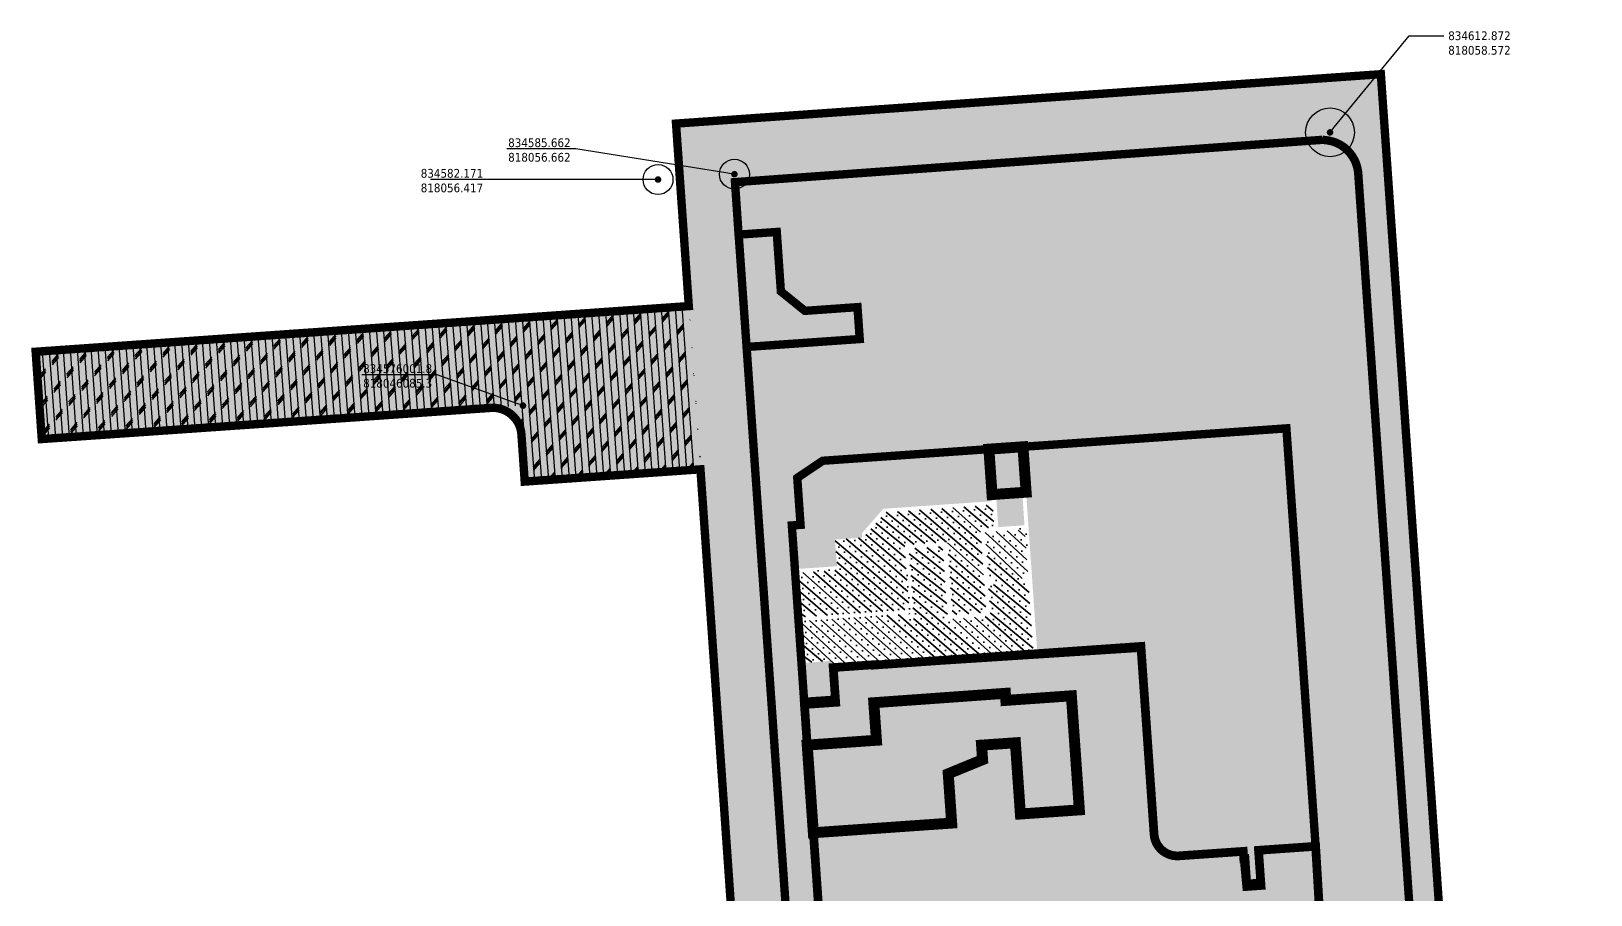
# Model space of a CAD drawing. Header units: millimetres. Extents: x 306 to 836129804, y -168137 to 818603917.
# Drawn here: x 834851036 to 834922283, y 817660908 to 817700374 of the extents above; entities that cross this region are included whole.
import ezdxf
from ezdxf import colors
from ezdxf.entities.mleader import LeaderData, LeaderLine
from ezdxf.math import Vec2, Vec3

# ---------------------------------------------------------------- set-up
doc = ezdxf.new("R2010")
doc.units = ezdxf.units.MM
doc.header["$LTSCALE"] = 3
doc.linetypes.add('DIVIDE', pattern=[1.25, 0.5, -0.25, 0, -0.25, 0, -0.25])
doc.layers.get('Defpoints').update_dxf_attribs({"color": 32})
for name, color, linetype in [('_ANCILIARY', 40, 'Continuous'), ('_ANCILIARY HATCH', 1, 'Continuous'), ('_DEV LINE', 96, 'DIVIDE'), ('_SUBLEASE', 241, 'Continuous'), ('_SUBLEASE LINE', 10, 'DIVIDE')]:
    doc.layers.add(name, color=color, linetype=linetype)
doc.layers.add('Hatch (CARR)', color=252, linetype='Continuous', lineweight=35)
doc.layers.add('Hatch (LTC&CB)', color=252, linetype='Continuous', lineweight=35)
doc.styles.get("Standard").update_dxf_attribs({"font": 'tahoma.ttf'})
pattern_1 = [(139, (297499.8117426634, -362823.3121027946), (-234.3360844175469, -269.5728281858214), []), (139, (297482.1933500767, -362571.3573505878), (-234.3360844175469, -269.5728281858214), [0, -357.1875])]
pattern_2 = [(94, (297499.5319157839, -362823.5144456625), (-316.7265859574942, -22.14768041375979), []), (229, (297646.8213685751, -362654.0773124695), (677.7488254891351, -589.1580655682294), [449.013, -449.013]), (229, (297641.2844485044, -362574.8956660032), (677.7488254891351, -589.1580655682294), [449.013, -449.013]), (229, (297635.7475283146, -362495.714019537), (677.7488254891351, -589.1580655682294), [449.013, -449.013])]

# ---------------------------------------------------------------- blocks, each defined once
blk = doc.blocks.new('_Dot')
at = {"color": 0, "linetype": 'ByBlock', "lineweight": -2}
blk.add_line((-0.5, 0), (-1, 0), dxfattribs=at)
at = {"color": 0, "linetype": 'ByBlock', "const_width": 0.5}
blk.add_lwpolyline([(-0.25, 0, 1), (0.25, 0, 1)], format="xyb", close=True, dxfattribs=at)
blk = doc.blocks.new('coordination')
at = {"layer": 'Defpoints'}
for centre, radius in [((835146690.5148246, 818008509.1606183), 1115.306428670883), ((835115989.5148246, 818006354.1606183), 683.4913932085037), ((835119480.5148246, 818006599.1606183), 683.4913932085037), ((835151059.5148246, 817946021.1606183), 578.3344269990921), ((835120358.5148246, 817943875.1606183), 993.3625984191895), ((835123849.5148246, 817944119.1606183), 793.1142997741699)]:
    blk.add_circle(centre, radius, dxfattribs=at)
ml = blk.add_multileader_mtext('Standard', dxfattribs=at)
ml.set_content('834612.872\\P818058.572', color=256)
ml.set_leader_properties()
ml.set_arrow_properties(name='DOT')
ml.build(insert=Vec2(0, 0))
ml.multileader.update_dxf_attribs({"text_right_attachment_type": 6, "dogleg_length": 0.36, "arrow_head_size": 300, "scale": 100})
ctx = ml.context
ctx.base_point, ctx.scale, ctx.char_height, ctx.arrow_head_size, ctx.landing_gap_size, ctx.plane_origin = Vec3(835151888.056297, 818012922.6337947, 0.1231964928010711), 100, 400, 300, 200, Vec3(835162637.922312, 818012184.49326, 0.1231964928010711)
ctx.right_attachment = 6
notes = []
notes.append((ctx, [(1, (1, 1, 0), (835150305.8005503, 818012922.6337947, 0.1231964928010711), (1, 0), 1582.255746603012, [(0, [(835146690.5148245, 818008509.1606183, 0.1231964928010711)], 0, [])])]))
ctx.mtext.insert, ctx.mtext.flow_direction = Vec3(835152088.056297, 818013127.200618, 0.1231964928010711), 5
ml = blk.add_multileader_mtext('Standard', dxfattribs=at)
ml.set_content('834585.662\\P818056.662', color=256)
ml.set_leader_properties()
ml.set_arrow_properties(name='DOT')
ml.build(insert=Vec2(0, 0))
ml.multileader.update_dxf_attribs({"text_right_attachment_type": 6, "dogleg_length": 0.36, "arrow_head_size": 300, "scale": 100})
ctx = ml.context
ctx.base_point, ctx.scale, ctx.char_height, ctx.arrow_head_size, ctx.landing_gap_size, ctx.plane_origin = Vec3(835108196.3688327, 818008037.9551549), 100, 400, 300, 200, Vec3(835119480.5772566, 818007757.9551549)
ctx.right_attachment, ctx.text_align_type = 6, 2
notes.append((ctx, [(0, (1, 1, 0), (835112232.3688327, 818007757.9551549), (-1, 0), 36, [(0, [(835119480.5117424, 818006599.2047004)], 0, [])])]))
ctx.mtext.insert, ctx.mtext.alignment, ctx.mtext.flow_direction = Vec3(835111996.3688327, 818008237.9551549), 3, 5
ml = blk.add_multileader_mtext('Standard', dxfattribs=at)
ml.set_content('834582.171\\P818056.417', color=256)
ml.set_leader_properties()
ml.set_arrow_properties(name='DOT')
ml.build(insert=Vec2(0, 0))
ml.multileader.update_dxf_attribs({"text_right_attachment_type": 6, "dogleg_length": 0.36, "arrow_head_size": 300, "scale": 100})
ctx = ml.context
ctx.base_point, ctx.scale, ctx.char_height, ctx.arrow_head_size, ctx.landing_gap_size, ctx.plane_origin = Vec3(835104971.9730674, 818006634.1606183), 100, 400, 300, 200, Vec3(835115989.5148246, 818006354.1606183)
ctx.right_attachment, ctx.text_align_type = 6, 2
notes.append((ctx, [(0, (1, 1, 0), (835108741.3064008, 818006354.1606183), (-1, 0), 36, [(0, [(835115989.5148246, 818006354.1606183)], 0, [])])]))
ctx.mtext.insert, ctx.mtext.alignment, ctx.mtext.flow_direction = Vec3(835108001.7917377, 818006838.7274417), 3, 5
ml = blk.add_multileader_mtext('Standard', dxfattribs=at)
ml.set_content('834576001.8\\P818046085.3', color=256)
ml.set_leader_properties()
ml.set_arrow_properties(name='DOT')
ml.build(insert=Vec2(0, 0))
ml.multileader.update_dxf_attribs({"text_right_attachment_type": 6, "dogleg_length": 0.36, "arrow_head_size": 300, "scale": 100})
ctx = ml.context
ctx.base_point, ctx.scale, ctx.char_height, ctx.arrow_head_size, ctx.landing_gap_size, ctx.plane_origin = Vec3(835101738.5803859, 817997713.4776974), 100, 400, 300, 200, Vec3(835109819.4560956, 817997433.4776974)
ctx.right_attachment, ctx.text_align_type = 6, 2
notes.append((ctx, [(0, (1, 1, 0), (835105907.9137193, 817997433.4776974), (-1, 0), 36, [(0, [(835109819.4560941, 817996021.8960652)], 0, [])])]))
ctx.mtext.insert, ctx.mtext.alignment, ctx.mtext.flow_direction = Vec3(835105671.9137193, 817997913.4776974), 3, 5
ml = blk.add_multileader_mtext('Standard', dxfattribs=at)
ml.set_content('834617.241\\P817996.084', color=256)
ml.set_leader_properties()
ml.set_arrow_properties(name='DOT')
ml.build(insert=Vec2(0, 0))
ml.multileader.update_dxf_attribs({"text_right_attachment_type": 6, "dogleg_length": 0.36, "arrow_head_size": 300, "scale": 100})
ctx = ml.context
ctx.base_point, ctx.scale, ctx.char_height, ctx.arrow_head_size, ctx.landing_gap_size, ctx.plane_origin = Vec3(835155524.082761, 817943542.7126758, 1.667736390767576), 100, 400, 300, 200, Vec3(835167006.9264361, 817949680.8606384, 1.667736390767576)
ctx.right_attachment = 6
notes.append((ctx, [(1, (1, 1, 0), (835154400.7594808, 817943542.7126758, 1.667736390767576), (1, 0), 1123.323280215263, [(0, [(835151059.5189486, 817946005.5279967, 1.667736390767576)], 0, [])])]))
ctx.mtext.insert, ctx.mtext.flow_direction = Vec3(835155724.082761, 817943747.2794992, 1.667736390767576), 5
ml = blk.add_multileader_mtext('Standard', dxfattribs=at)
ml.set_content('834586.540\\P817993.938', color=256)
ml.set_leader_properties()
ml.set_arrow_properties(name='DOT')
ml.build(insert=Vec2(0, 0))
ml.multileader.update_dxf_attribs({"text_right_attachment_type": 6, "dogleg_length": 0.36, "arrow_head_size": 300, "scale": 100})
ctx = ml.context
ctx.base_point, ctx.scale, ctx.char_height, ctx.arrow_head_size, ctx.landing_gap_size, ctx.plane_origin = Vec3(835111921.7812867, 817944691.6675727), 100, 400, 300, 200, Vec3(835120358.514826, 817945286.7422504)
ctx.right_attachment, ctx.text_align_type = 6, 2
notes.append((ctx, [(0, (1, 1, 0), (835115891.1146201, 817944411.6675727), (-1, 0), 36, [(0, [(835120358.5148246, 817943875.1606183)], 0, [])])]))
ctx.mtext.insert, ctx.mtext.alignment, ctx.mtext.flow_direction = Vec3(835115655.1146201, 817944891.6675727), 3, 5
ml = blk.add_multileader_mtext('Standard', dxfattribs=at)
ml.set_content('834590.031\\P817994.182', color=256)
ml.set_leader_properties()
ml.set_arrow_properties(name='DOT')
ml.build(insert=Vec2(0, 0))
ml.multileader.update_dxf_attribs({"text_right_attachment_type": 6, "dogleg_length": 0.36, "arrow_head_size": 300, "scale": 100})
ctx = ml.context
ctx.base_point, ctx.scale, ctx.char_height, ctx.arrow_head_size, ctx.landing_gap_size, ctx.plane_origin = Vec3(835113120.5176933, 817941228.9410584), 100, 400, 300, 200, Vec3(835120358.514826, 817940073.8663807)
ctx.right_attachment, ctx.text_align_type = 6, 2
notes.append((ctx, [(0, (1, 1, 0), (835116889.8510267, 817940948.9410584), (-1, 0), 36, [(0, [(835123849.3316188, 817944119.1687238)], 0, [])])]))
ctx.mtext.insert, ctx.mtext.alignment, ctx.mtext.flow_direction = Vec3(835116653.8510267, 817941428.9410584), 3, 5
for ctx, leaders in notes:
    for number, flags, end, landing, length, lines in leaders:
        leader = LeaderData()
        leader.index, (leader.has_last_leader_line, leader.has_dogleg_vector, leader.attachment_direction) = number, flags
        leader.last_leader_point, leader.dogleg_vector, leader.dogleg_length = Vec3(end), Vec3(landing), length
        for number, points, colour, breaks in lines:
            line = LeaderLine()
            line.index, line.vertices, line.color, line.breaks = number, Vec3.list(points), colors.encode_raw_color(colour), breaks
            leader.lines.append(line)
        ctx.leaders.append(leader)

msp = doc.modelspace()

# ---------------------------------------------------------------- hatches: boundary and pattern name
at = {"layer": '_ANCILIARY'}
h = msp.add_hatch(color=256, dxfattribs=at)
h.dxf.hatch_style = 1
edge = h.paths.add_edge_path(flags=16)
edge.add_line((834887197.7631071, 817637372.0299201), (834883187.0083847, 817693475.4965625))
edge.add_line((834883187.0083847, 817693475.4965625), (834910018.330907, 817695409.2075472))
edge.add_arc((834909997.4142938, 817693726.3490313), 1682.988499398205, 9.065634198906878, 89.28789500709968, ccw=False)
edge.add_line((834911659.3797286, 817693991.5304465), (834915900.6117307, 817633341.4678353))
edge.add_line((834915900.6117307, 817633341.4678353), (834892268.1874372, 817631760.8690792))
edge.add_line((834892268.1874372, 817631760.8690792), (834891827.2248411, 817632381.320478))
edge.add_line((834891827.2248411, 817632381.320478), (834887197.7631071, 817637372.0299201))
edge = h.paths.add_edge_path()
edge.add_line((834917409.214253, 817630945.2504673), (834912691.1555394, 817698411.5044706))
edge.add_arc((834912686.167721, 817698411.1556621), 4.99999993841347, 4.000300533090345, 94.01408621232044)
edge.add_line((834912685.8177124, 817698416.1433963), (834880494.4626386, 817696157.6345037))
edge.add_line((834880494.4626386, 817696157.6345037), (834880479.7672787, 817696150.1859246))
edge.add_line((834880479.7672787, 817696150.1859246), (834885196.6851755, 817628693.6380765))
edge.add_line((834885196.6851755, 817628693.6380765), (834885211.3039517, 817628694.6317027))
edge.add_line((834885211.3039517, 817628694.6317027), (834917404.5750813, 817630939.9138293))
edge.add_arc((834917404.2264346, 817630944.901659), 4.999999953192322, 273.9984422827354, 364.0002978076708)
h = msp.add_hatch(color=256, dxfattribs=at)
h.dxf.hatch_style = 1
edge = h.paths.add_edge_path()
edge.add_line((834851240.0680423, 817685725.2783936), (834881077.5335013, 817687811.1471356))
edge.add_line((834881077.5335013, 817687811.1471356), (834881609.085224, 817680351.390386))
edge.add_line((834881609.085224, 817680351.390386), (834873581.6650656, 817679791.0541829))
edge.add_line((834873581.6650656, 817679791.0541829), (834873430.3388221, 817681955.6667167))
edge.add_arc((834872128.5290307, 817681857.1417714), 1305.532802323361, 4.328068740114923, 93.66976709906542)
edge.add_line((834872044.9674435, 817683159.9976189), (834851519.0181472, 817681735.0157489))
edge.add_line((834851519.0181472, 817681735.0157489), (834851240.0680423, 817685725.2783936))
at = {"layer": '_ANCILIARY HATCH'}
h = msp.add_hatch(dxfattribs=at)
h.set_pattern_fill('CORK', color=256, scale=100, angle=94)
h.set_pattern_definition(pattern_2)
edge = h.paths.add_edge_path(flags=16)
edge.add_line((834887117.6587238, 817637295.2570758), (834883187.0083847, 817693475.4965625))
edge.add_line((834883187.0083847, 817693475.4965625), (834910018.330907, 817695409.2075472))
edge.add_arc((834909993.7604346, 817693722.1194636), 1687.266994290148, 9.187916494844217, 89.16561271439042, ccw=False)
edge.add_line((834911659.3797286, 817693991.5304465), (834915900.6117307, 817633341.4678353))
edge.add_line((834915900.6117307, 817633341.4678353), (834892188.083054, 817631684.0962349))
edge.add_line((834892188.083054, 817631684.0962349), (834887117.6587238, 817637295.2570758))
edge = h.paths.add_edge_path()
edge.add_line((834917409.214253, 817630945.2504673), (834912691.1555394, 817698411.5044706))
edge.add_arc((834912686.167721, 817698411.1556621), 4.99999993841347, 4.000300533090345, 94.01408621232044)
edge.add_line((834912685.8177124, 817698416.1433963), (834880495.8714622, 817696151.2190502))
edge.add_line((834880495.8714622, 817696151.2190502), (834885212.7893591, 817628694.6712021))
edge.add_line((834885212.7893591, 817628694.6712021), (834885211.3039517, 817628694.6317028))
edge.add_line((834885211.3039517, 817628694.6317028), (834917404.5750813, 817630939.9138293))
edge.add_arc((834917404.2264346, 817630944.901659), 4.999999953192322, 273.9984422827354, 364.0002978076708)
h = msp.add_hatch(dxfattribs=at)
h.set_pattern_fill('CORK', color=256, scale=100, angle=94)
h.set_pattern_definition(pattern_2)
h.paths.add_polyline_path([(834851240.0680423, 817685725.2783937), (834881077.5335013, 817687811.1471357), (834881598.7708269, 817680350.335107), (834873581.5665395, 817679791.4594028), (834873328.276643, 817683259.6512638), (834851519.0181472, 817681735.015749)])
at = {"layer": '_SUBLEASE'}
h = msp.add_hatch(color=256, dxfattribs=at)
h.dxf.hatch_style = 1
h.paths.add_polyline_path([(834887192.7869265, 817680742.3761833), (834894783.5372407, 817681273.173153), (834894928.6307065, 817679198.2399286), (834896484.8306247, 817679307.0600276), (834896339.7371593, 817681381.9932522), (834908376.7744153, 817682223.7048929), (834910239.969829, 817655578.7691102), (834910037.9631104, 817655564.6434243), (834910747.7083507, 817645730.1965313), (834910348.6827332, 817645702.293942), (834910968.1140535, 817636844.0133214), (834910402.4167404, 817636123.813788), (834902936.2484008, 817635601.7284386), (834888956.0822526, 817639571.3228438), (834888457.7661232, 817639536.4771854), (834885784.8026478, 817677786.960922), (834886182.0659773, 817677814.7402802), (834886032.0895588, 817679959.5029883)], flags=16)
edge = h.paths.add_edge_path()
edge.add_line((834910018.330907, 817695409.2075472), (834883187.0083847, 817693475.4965625))
edge.add_line((834883187.0083847, 817693475.4965625), (834883351.6694031, 817691076.5559224))
edge.add_line((834883351.6694031, 817691076.5559224), (834885095.8860734, 817691198.5809878))
edge.add_line((834885095.8860734, 817691198.5809878), (834885283.7435527, 817688480.48901))
edge.add_line((834885283.7435527, 817688480.48901), (834886381.7139275, 817687593.396006))
edge.add_line((834886381.7139275, 817687593.396006), (834888783.1614819, 817687763.0106349))
edge.add_line((834888783.1614819, 817687763.0106349), (834888885.4795355, 817686306.6003162))
edge.add_line((834888885.4795355, 817686306.6003162), (834883717.0107291, 817685943.4968283))
edge.add_line((834883717.0107291, 817685943.4968283), (834887117.4502846, 817637295.4745603))
edge.add_line((834887117.4502846, 817637295.4745603), (834891827.2248411, 817632381.320478))
edge.add_arc((834891143.6460965, 817631586.0718999), 1048.665914894733, 4.359033616742693, 49.31834762612152, ccw=False)
edge.add_line((834892189.2785894, 817631665.7769247), (834915893.4346381, 817633270.4810175))
edge.add_line((834915893.4346381, 817633270.4810175), (834911654.6452364, 817693923.9511193))
edge.add_arc((834909984.0327716, 817693736.1420778), 1681.135997938929, 6.414219273366466, 39.08175964229023)
edge.add_arc((834909945.3814099, 817693689.5302128), 1740.564568945128, 39.47070107931597, 56.48409459555293)
edge.add_arc((834910009.0845698, 817693731.232911), 1670.891654129035, 57.51576362157587, 75.62838895347025)
edge.add_arc((834909883.6736443, 817693075.2002387), 2337.888511972735, 76.64176481061624, 86.6980610502742)
h = msp.add_hatch(color=256, dxfattribs=at)
h.dxf.hatch_style = 1
edge = h.paths.add_edge_path()
edge.add_line((834909776.1562737, 817663245.0083222), (834907104.0251571, 817663058.2058645))
edge.add_line((834907104.0251571, 817663058.2058645), (834907207.8764133, 817661456.5728567))
edge.add_line((834907207.8764133, 817661456.5728567), (834906544.4911823, 817661410.1967593))
edge.add_line((834906544.4911823, 817661410.1967593), (834906455.576373, 817662682.0859665))
edge.add_line((834906455.576373, 817662682.0859665), (834906420.6658049, 817662679.6458321))
edge.add_line((834906420.6658049, 817662679.6458321), (834906397.1941774, 817663015.3976592))
edge.add_line((834906397.1941774, 817663015.3976592), (834903456.8702556, 817662809.8464679))
edge.add_arc((834903719.3830032, 817664280.0170146), 1493.423710561276, 200.9306244672186, 259.8759971067117, ccw=False)
edge.add_line((834902324.5048497, 817663746.5103925), (834901735.2748978, 817672200.8862582))
edge.add_line((834901735.2748978, 817672200.8862582), (834890311.2022698, 817671402.2697772))
edge.add_line((834890311.2022698, 817671402.2697772), (834890305.9786236, 817671476.9713979))
edge.add_line((834890305.9786236, 817671476.9713979), (834887674.3636504, 817671292.9692371))
edge.add_line((834887674.3636504, 817671292.9692371), (834887776.870643, 817669826.5156956))
edge.add_line((834887776.870643, 817669826.5156956), (834886350.3521509, 817669726.7911134))
edge.add_line((834886350.3521509, 817669726.7911134), (834886488.5746858, 817667749.608821))
edge.add_line((834886488.5746858, 817667749.608821), (834889650.8569369, 817667970.6766025))
edge.add_line((834889650.8569369, 817667970.6766025), (834889530.908488, 817669686.4890546))
edge.add_line((834889530.908488, 817669686.4890546), (834895541.2398959, 817670106.6573131))
edge.add_line((834895541.2398959, 817670106.6573131), (834895563.2071992, 817669792.4242191))
edge.add_line((834895563.2071992, 817669792.4242191), (834898555.9033359, 817670001.6366311))
edge.add_line((834898555.9033359, 817670001.6366311), (834898911.7573166, 817664911.2607147))
edge.add_line((834898911.7573166, 817664911.2607147), (834896218.3307935, 817664722.969545))
edge.add_line((834896218.3307935, 817664722.969545), (834895999.3365953, 817667855.6234043))
edge.add_line((834895999.3365953, 817667855.6234043), (834894453.1102607, 817667747.5303245))
edge.add_line((834894453.1102607, 817667747.5303245), (834894499.6235113, 817667082.1777036))
edge.add_line((834894499.6235113, 817667082.1777036), (834892930.3668467, 817666443.154232))
edge.add_line((834892930.3668467, 817666443.154232), (834893092.1873045, 817664128.3960063))
edge.add_line((834893092.1873045, 817664128.3960063), (834886772.6106296, 817663686.6091318))
edge.add_line((834886772.6106296, 817663686.6091318), (834887018.4346793, 817660170.1499103))
edge.add_line((834887018.4346793, 817660170.1499103), (834892120.9815896, 817660526.8568416))
edge.add_line((834892120.9815896, 817660526.8568416), (834892337.3125317, 817657432.3664285))
edge.add_line((834892337.3125317, 817657432.3664285), (834896407.3792773, 817657716.8953073))
edge.add_line((834896407.3792773, 817657716.8953073), (834896623.4058065, 817654626.692657))
edge.add_line((834896623.4058065, 817654626.692657), (834905656.3603123, 817655258.1654508))
edge.add_line((834905656.3603123, 817655258.1654508), (834905734.6259079, 817654138.6422024))
edge.add_line((834905734.6259079, 817654138.6422024), (834904058.716072, 817654021.4832519))
edge.add_line((834904058.716072, 817654021.4832519), (834904209.3490082, 817651866.7420322))
edge.add_line((834904209.3490082, 817651866.7420322), (834903900.1037401, 817651845.1234163))
edge.add_line((834903900.1037401, 817651845.1234163), (834903953.7455238, 817651049.2503531))
edge.add_line((834903953.7455238, 817651049.2503531), (834906023.6936835, 817651193.955605))
edge.add_line((834906023.6936835, 817651193.955605), (834906420.9162955, 817645461.402412))
edge.add_line((834906420.9162955, 817645461.402412), (834909971.9422287, 817645663.5081812))
edge.add_line((834909971.9422287, 817645663.5081812), (834909959.6322329, 817645675.0963291))
edge.add_line((834909959.6322329, 817645675.0963291), (834910737.7332282, 817645729.491555))
edge.add_line((834910737.7332282, 817645729.491555), (834910750.0432237, 817645717.9034088))
edge.add_line((834910750.0432237, 817645717.9034088), (834911140.7201947, 817645745.214726))
edge.add_arc((834910335.9252161, 817645998.2930365), 843.6489725294792, 342.5435631119236, 349.7956384195019)
edge.add_arc((834910445.1594871, 817645947.199851), 727.7486098908785, 352.2317403736234, 366.8761048618235)
edge.add_arc((834910562.1239281, 817645970.6334457), 608.8903601341134, 6.004554219385847, 28.60188991799377)
edge.add_line((834911096.7096837, 817646262.1219372), (834911028.825313, 817646392.1650002))
edge.add_arc((834912233.0334958, 817647019.1637201), 1357.661497703098, 200.4237383563012, 207.5047771825013, ccw=False)
edge.add_arc((834911712.1211306, 817646820.0108172), 800.0132620788127, 192.7921651409867, 200.0759642545483, ccw=False)
edge.add_arc((834911521.6657624, 817646775.9718447), 604.5346672259233, 184.1582686081767, 192.7185989492371, ccw=False)
edge.add_arc((834911605.615314, 817646771.9693996), 688.046831531172, 167.3280696645827, 183.3189091670368, ccw=False)
edge.add_arc((834912146.3248122, 817646660.8899766), 1239.995386219592, 161.2936243296611, 167.801262987902, ccw=False)
edge.add_line((834910971.8326842, 817647058.5793015), (834911022.326809, 817647201.2942538))
edge.add_arc((834910231.3203894, 817647494.6412022), 843.6489720660753, 339.6525599081269, 349.7956383232488)
edge.add_arc((834910340.5546595, 817647443.5480161), 727.7486102076747, 352.2317403296644, 366.8761048211811)
edge.add_arc((834910457.5191004, 817647466.9816102), 608.8903605022493, 6.004554227021456, 28.60188992695081)
edge.add_line((834910992.1048563, 817647758.4701018), (834910924.2204857, 817647888.5131648))
edge.add_arc((834912128.4286693, 817648515.5118858), 1357.661498938727, 200.4237383799735, 207.5047772063978, ccw=False)
edge.add_arc((834911607.5163106, 817648316.3589842), 800.0132698391099, 192.7921651986243, 200.0759642332239, ccw=False)
edge.add_arc((834911417.467502, 817648272.3959373), 604.9479750647595, 184.1626481206189, 192.7171360388891, ccw=False)
edge.add_arc((834911501.008188, 817648268.3174039), 688.0468310482331, 167.3280696558721, 183.3189091594253, ccw=False)
edge.add_arc((834912041.7176864, 817648157.237982), 1239.995385759853, 161.2936243748498, 167.801263034029, ccw=False)
edge.add_line((834910867.2255585, 817648554.9273058), (834910917.7196834, 817648697.6422582))
edge.add_arc((834910126.7132633, 817648990.9892079), 843.648972969114, 339.652559835888, 349.795638252175)
edge.add_arc((834910235.9475341, 817648939.896019), 727.7486099982041, 352.2317404505545, 366.8761049363664)
edge.add_arc((834910352.911975, 817648963.3296146), 608.8903601341134, 6.004554219385847, 28.60188991799377)
edge.add_line((834910887.4977306, 817649254.818106), (834910819.61336, 817649384.8611692))
edge.add_arc((834912023.8215419, 817650011.8598891), 1357.661496857215, 200.4237383750604, 207.5047772010882, ccw=False)
edge.add_arc((834911502.9091843, 817649812.7069885), 800.0132691673142, 192.7921652182921, 200.0759642508079, ccw=False)
edge.add_arc((834911312.5351399, 817649768.6832024), 604.6173461234094, 184.1591451650786, 192.7183061693741, ccw=False)
edge.add_arc((834911396.4029107, 817649764.6655352), 688.0468410950132, 167.3280697419436, 183.3189090114727, ccw=False)
edge.add_arc((834911937.1123993, 817649653.5861136), 1239.995386194402, 161.2936243348783, 167.8012629932858, ccw=False)
edge.add_line((834910762.6202713, 817650051.2754383), (834910813.1143961, 817650193.9903905))
edge.add_arc((834910022.107975, 817650487.3373398), 843.6489736974783, 339.652559888772, 349.7956383020548)
edge.add_arc((834910131.3422472, 817650436.2441516), 727.7486094237407, 352.2317404349123, 366.8761049326667)
edge.add_arc((834910248.3066876, 817650459.6777478), 608.8903600592923, 6.004554152450487, 28.60188984816248)
edge.add_line((834910782.8924434, 817650751.1662385), (834910715.0080727, 817650881.2093016))
edge.add_arc((834911919.2162546, 817651508.2080226), 1357.661497352697, 200.4237384157362, 207.5047772412482, ccw=False)
edge.add_arc((834911398.3038988, 817651309.0551201), 800.0132707132465, 192.7921651233313, 200.0759641558043, ccw=False)
edge.add_arc((834911208.0924472, 817651265.0617008), 604.7826366083508, 184.1608969962174, 192.717721097461, ccw=False)
edge.add_arc((834911291.7966946, 817651261.0136038), 688.0468316225755, 167.3280696258422, 183.318909126821, ccw=False)
edge.add_arc((834911832.5061928, 817651149.9341813), 1239.995386219592, 161.2936243296611, 167.801262987902, ccw=False)
edge.add_line((834910658.0140648, 817651547.6235062), (834910708.5081898, 817651690.3384583))
edge.add_arc((834909917.5017688, 817651983.6854061), 843.6489730883013, 339.6525599770468, 349.7956383933673)
edge.add_arc((834910026.7360405, 817651932.5922198), 727.7486097244238, 352.2317404002525, 366.8761048920244)
edge.add_arc((834910143.7004809, 817651956.0258154), 608.8903603213432, 6.004554172415416, 28.60188987233808)
edge.add_line((834910678.2862369, 817652247.5143064), (834910610.4018661, 817652377.5573694))
edge.add_arc((834911814.6100489, 817653004.5560894), 1357.661497758151, 200.4237383610158, 207.5047771869635, ccw=False)
edge.add_arc((834911293.6976912, 817652805.4031878), 800.0132696237122, 192.7921651320188, 200.0759641661426, ccw=False)
edge.add_arc((834911103.4862407, 817652761.4097681), 604.7826366196608, 184.1608968602317, 192.7177210509085, ccw=False)
edge.add_arc((834911187.1904881, 817652757.3616734), 688.0468316708857, 167.3280696979934, 183.3189091961929, ccw=False)
edge.add_arc((834911727.8999848, 817652646.2822491), 1239.99538525593, 161.2936242737077, 167.801262933192, ccw=False)
edge.add_line((834910553.4078581, 817653043.9715748), (834910603.901983, 817653186.6865269))
edge.add_arc((834909812.8955612, 817653480.0334761), 843.648974368103, 339.6525599056625, 349.7956383186285)
edge.add_arc((834909922.1298343, 817653428.9402875), 727.7486092250598, 352.2317404801398, 366.8761049721854)
edge.add_arc((834910039.0942739, 817653452.3738843), 608.8903605210431, 6.00455413660088, 28.60188983653093)
edge.add_line((834910573.6800302, 817653743.8623751), (834910505.7956594, 817653873.9054381))
edge.add_arc((834911710.0038413, 817654500.904157), 1357.661496416787, 200.4237383390991, 207.5047771653904, ccw=False)
edge.add_arc((834911189.0914854, 817654301.7512574), 800.0132706637919, 192.7921651853918, 200.0759642207281, ccw=False)
edge.add_arc((834910998.7987883, 817654257.742665), 604.700044058064, 184.1600218388718, 192.7180135028258, ccw=False)
edge.add_arc((834911082.584741, 817654253.7097725), 688.0468320779086, 167.3280695936346, 183.3189090947914, ccw=False)
edge.add_arc((834911623.2942367, 817654142.6303505), 1239.995384122275, 161.2936243082969, 167.8012629669517, ccw=False)
edge.add_line((834910448.8021108, 817654540.3196751), (834910499.2962357, 817654683.0346273))
edge.add_arc((834909708.2898239, 817654976.3815727), 843.6489636529402, 339.6525599121023, 349.7956384343182)
edge.add_arc((834909817.524086, 817654925.2883897), 727.7486102076747, 352.2317403296644, 366.8761048211811)
edge.add_arc((834909934.4885356, 817654948.7219869), 608.8903515234907, 6.004554022628483, 28.60189004231165)
edge.add_line((834910469.074283, 817655240.2104753), (834910401.1899122, 817655370.2535384))
edge.add_arc((834911605.3981024, 817655997.2522627), 1357.66150629567, 200.4237384201406, 207.5047772035553, ccw=False)
edge.add_arc((834911084.4857298, 817655798.0993536), 800.0132615769717, 192.7921650179917, 200.0759641313351, ccw=False)
edge.add_arc((834910894.355512, 817655754.121107), 604.8652086336066, 190.8085340335348, 192.717428921658, ccw=False)
edge.add_arc((834910894.3555119, 817655754.1211075), 604.8652086058464, 184.1617717626962, 190.8085340800194, ccw=False)
edge.add_arc((834910977.9780846, 817655750.0578088), 688.046841024314, 167.3280698119171, 183.3189090814193, ccw=False)
edge.add_arc((834911518.6875731, 817655638.9783863), 1239.995386194402, 161.2936243348783, 167.8012629932858, ccw=False)
edge.add_line((834910344.1954451, 817656036.667711), (834910394.6895701, 817656179.3826635))
edge.add_arc((834909603.6831504, 817656472.7296126), 843.6489723147783, 339.6525598625819, 349.7956382768754)
edge.add_arc((834909712.9174317, 817656421.6364242), 727.748599013482, 352.2317403325757, 366.8761050408652)
edge.add_arc((834909829.8818614, 817656445.07002), 608.8903602401984, 6.004554207056526, 28.6018899027752)
edge.add_line((834910364.4676172, 817656736.5585113), (834910296.5832466, 817656866.6015744))
edge.add_arc((834911500.7914282, 817657493.6002953), 1357.661497086173, 200.4237384145327, 207.5047772414327, ccw=False)
edge.add_arc((834910979.8790725, 817657294.4473927), 800.0132705194397, 192.7921651085703, 200.0759641426972, ccw=False)
edge.add_arc((834910789.8302631, 817657250.4843493), 604.9479757058941, 184.1626483425558, 192.717136256675, ccw=False)
edge.add_arc((834910873.3709493, 817657246.4058129), 688.0468316087727, 177.8396560472601, 183.3189091070004, ccw=False)
edge.add_line((834910185.8131495, 817657272.3425511), (834909985.3587973, 817660135.333699))
edge.add_arc((834910580.6160002, 817660243.1803554), 604.9479637677605, 184.1626481984769, 190.2692570064112, ccw=False)
edge.add_arc((834910664.1566875, 817660239.1018224), 688.0468210721523, 167.328069499827, 183.3189092374313, ccw=False)
edge.add_arc((834911204.8661984, 817660128.0223993), 1239.99538826653, 161.2936243614597, 167.8012630196201, ccw=False)
edge.add_line((834910030.3740683, 817660525.7117242), (834910080.8681933, 817660668.4266763))
edge.add_arc((834909289.8617737, 817660961.773624), 843.6489717056014, 339.6525599508568, 349.795638368188)
edge.add_arc((834909399.0960376, 817660910.680438), 727.7486160489867, 352.2317404302908, 366.876104803394)
edge.add_arc((834909516.060485, 817660934.1140331), 608.8903598595923, 6.004554188265022, 28.60188989381816)
edge.add_line((834910050.6462405, 817661225.6025242), (834909982.7618697, 817661355.6455873))
edge.add_arc((834911186.9700525, 817661982.6443074), 1357.661497758151, 200.4237383610158, 207.5047771869635, ccw=False)
edge.add_arc((834910666.0576947, 817661783.4914048), 800.0132691843826, 192.792165069194, 200.0759641049225, ccw=False)
edge.add_arc((834910476.0088868, 817661739.528363), 604.9479762384465, 184.1626484068421, 192.7171363263135, ccw=False)
edge.add_arc((834910559.5495716, 817661735.4498255), 688.0468307550029, 167.3280695793656, 183.3189090812925, ccw=False)
edge.add_arc((834911100.2590622, 817661624.3704069), 1239.995377099834, 161.2936243555336, 167.8012630602327, ccw=False)
edge.add_line((834909925.7669426, 817662022.0597283), (834909976.2610676, 817662164.7746806))
edge.add_arc((834909185.2546474, 817662458.121629), 843.6489726249291, 339.6525599222023, 349.7956383383882)
edge.add_arc((834909294.4889185, 817662407.0284419), 727.7486095901954, 352.2317404082832, 366.8761049024659)
edge.add_arc((834909411.453359, 817662430.4620371), 608.8903602526686, 6.004554218212417, 28.60188991262374)
edge.add_line((834909946.0391147, 817662721.9505285), (834909878.1547441, 817662851.9935915))
edge.add_arc((834911082.3629279, 817663478.9923116), 1357.661498604034, 200.4237383422567, 207.5047771683766, ccw=False)
edge.add_arc((834910561.4505676, 817663279.839411), 800.0132683835528, 192.7921652398502, 200.0759642713225, ccw=False)
edge.add_arc((834910062.374198, 817663184.0970052), 292.6275596945945, 167.9858622366438, 196.1494748458402, ccw=False)
at = {"layer": 'Hatch (CARR)'}
h = msp.add_hatch(dxfattribs=at)
h.set_pattern_fill('SACNCR', color=130, scale=150, angle=94)
h.set_pattern_definition(pattern_1)
h.paths.add_polyline_path([(834895035.476882, 817677699.8732846), (834894963.6472872, 817678727.3656248), (834890055.6256233, 817678384.2572718), (834889164.9108307, 817677359.6465347), (834889173.2793273, 817677239.9386895), (834887761.724316, 817677141.2601693), (834887859.3567741, 817675744.6686374), (834886118.6051881, 817675622.9767516), (834886134.644806, 817675393.5367156), (834885955.0830381, 817675380.983971), (834886070.1498641, 817673735.0010961), (834886249.7116321, 817673747.5538405), (834886260.1722527, 817673597.9190325), (834891143.2547824, 817673939.2839497), (834890936.8318703, 817676892.077473), (834892887.0721861, 817677028.4142275), (834893119.6466495, 817673701.5336885), (834894665.8729868, 817673809.6267678), (834894397.0350387, 817677655.2413034)])
h = msp.add_hatch(dxfattribs=at)
h.set_pattern_fill('SACNCR', color=130, scale=150, angle=94)
h.set_pattern_definition(pattern_1)
h.paths.add_polyline_path([(834886404.8037254, 817671514.9618831), (834886398.2524439, 817671622.7395835), (834886218.6906762, 817671610.1868386), (834886103.6238495, 817673256.1697139), (834886283.1856179, 817673268.7224587), (834886272.7249974, 817673418.3572643), (834891155.807527, 817673759.7221817), (834891172.1958324, 817673525.2943192), (834891351.7576004, 817673537.8470638), (834891128.9463831, 817676725.0684494), (834892675.1727206, 817676833.1615283), (834892907.7471838, 817673506.2809896), (834894678.4257317, 817673630.0649995), (834894687.4916027, 817673500.3814996), (834894867.0533706, 817673512.9342442), (834894757.9142296, 817675074.1240629), (834895027.2568822, 817675092.9531798), (834895006.3356409, 817675392.2227935), (834894756.9442962, 817675374.7884259), (834894610.4956087, 817677469.6757216), (834896426.0645984, 817677596.5979178), (834896572.5132867, 817675501.710622), (834896303.1706338, 817675482.8815049), (834896324.0918751, 817675183.6118914), (834896593.4345275, 817675202.4410082), (834896823.2194922, 817671915.4630845), (834894987.6991942, 817671787.146139), (834894978.6333231, 817671916.8296382), (834894799.0715548, 817671904.2768939), (834894808.1374258, 817671774.5933942), (834887673.5957782, 817671275.7976106), (834887649.8112601, 817671601.9608505)])
at = {"layer": 'Hatch (LTC&CB)'}
h = msp.add_hatch(color=256, dxfattribs=at)
h.dxf.hatch_style = 1
h.paths.add_polyline_path([(834883354.7353119, 817691076.2996508), (834883725.2856339, 817685821.8361868), (834888893.7544402, 817686184.9396744), (834888783.0331498, 817687761.5218829), (834886383.5058165, 817687592.9464738), (834885276.2077149, 817688553.9523016), (834885091.8894259, 817691198.4066225)])
h = msp.add_hatch(color=256, dxfattribs=at)
h.dxf.hatch_style = 1
edge = h.paths.add_edge_path()
edge.add_line((834908376.7744153, 817682223.7048929), (834896339.7371593, 817681381.9932522))
edge.add_line((834896339.7371593, 817681381.9932522), (834897004.8651365, 817671870.220033))
edge.add_line((834897004.8651365, 817671870.220033), (834901733.3187346, 817672200.8657184))
edge.add_line((834901733.3187346, 817672200.8657184), (834902324.5048497, 817663746.5103925))
edge.add_arc((834903777.287641, 817664318.6174855), 1561.372589983786, 201.4945622315603, 255.7427868356337)
edge.add_line((834903392.760121, 817662805.3353072), (834906396.5944933, 817663015.3838677))
edge.add_line((834906396.5944933, 817663015.3838677), (834906509.0140158, 817661407.7097957))
edge.add_line((834906509.0140158, 817661407.7097957), (834907277.1729331, 817661461.4246998))
edge.add_line((834907277.1729331, 817661461.4246998), (834907156.0338409, 817663062.8340853))
edge.add_line((834907156.0338409, 817663062.8340853), (834909695.0601587, 817663240.3801013))
edge.add_line((834909695.0601587, 817663240.3801013), (834908376.7744153, 817682223.7048929))
h = msp.add_hatch(color=256, dxfattribs=at)
h.dxf.hatch_style = 1
h.paths.add_polyline_path([(834894783.5372407, 817681273.173153), (834894247.7398082, 817681235.7120091), (834894214.9448653, 817681233.4037527), (834893217.3794863, 817681163.6662825), (834893232.8202834, 817681164.6963578), (834889043.0456922, 817680871.7989821), (834889025.5174569, 817680870.5236385), (834888027.9520782, 817680800.7861682), (834888055.1007814, 817680802.6684736), (834887368.8671523, 817680754.6954805), (834887192.7869265, 817680742.3761833), (834886032.0895588, 817679959.5029882), (834886241.8884927, 817677818.9199892), (834885786.9094051, 817677787.1117291), (834885849.8162589, 817676857.1369456), (834885851.8783041, 817676857.284575), (834885914.642027, 817675959.4757338), (834886094.203795, 817675972.0284784), (834886106.0524431, 817675802.5385199), (834887846.8040295, 817675924.2304054), (834887761.7243159, 817677141.2601691), (834888993.7175591, 817677227.3859447), (834888980.1495457, 817677421.4707097), (834889959.4176776, 817678547.9464918), (834894951.7919173, 817678896.9517386)])
h = msp.add_hatch(color=256, dxfattribs=at)
h.dxf.hatch_style = 1
h.paths.add_polyline_path([(834886147.6522924, 817677352.3262501), (834887765.752098, 817677437.5238441), (834887663.2380167, 817679965.4982269), (834886045.1382109, 817679880.3006326)])
h = msp.add_hatch(color=256, dxfattribs=at)
h.dxf.hatch_style = 1
h.paths.add_polyline_path([(834886147.9321193, 817677352.528593), (834887766.0319248, 817677437.726187), (834887663.5178436, 817679965.7005697), (834886045.4180378, 817679880.5029755)])
h = msp.add_hatch(color=256, dxfattribs=at)
h.dxf.hatch_style = 1
h.paths.add_polyline_path([(834896412.1171044, 817677796.1109934), (834895215.0386496, 817677712.4260292), (834895122.8432254, 817679031.2097303), (834896319.9216801, 817679114.8946944)])
h = msp.add_hatch(color=256, dxfattribs=at)
h.dxf.hatch_style = 1
h.paths.add_polyline_path([(834896411.8372775, 817677795.9086505), (834895214.7588227, 817677712.2236863), (834895131.0738585, 817678909.3021411), (834896328.1523132, 817678992.9871053)])
h = msp.add_hatch(color=256, dxfattribs=at)
h.dxf.hatch_style = 1
h.paths.add_polyline_path([(834887652.7378256, 817671602.1837809), (834886224.284516, 817671502.3204652), (834886348.4172128, 817669726.6540904), (834887776.8705235, 817669826.5174062)])
h = msp.add_hatch(color=256, dxfattribs=at)
h.dxf.hatch_style = 1
h.paths.add_polyline_path([(834898547.379234, 817670123.5369697), (834895554.6830968, 817669914.3245599), (834895532.3731977, 817670233.459734), (834889522.7391646, 817669803.3158225), (834889642.3449405, 817668092.4038221), (834886480.0626897, 817667871.3360409), (834886772.6106291, 817663686.609132), (834893092.1873045, 817664128.396006), (834892930.5860837, 817666440.0181357), (834894499.4960326, 817667084.0012355), (834894457.1449482, 817667689.8316046), (834896003.3712856, 817667797.924683), (834896218.3307935, 817664722.9695452), (834898911.7573165, 817664911.2607149)])

# ---------------------------------------------------------------- linework, layer by layer
at = {"layer": '_DEV LINE', "ltscale": 2, "const_width": 382.5242621480422}
msp.add_lwpolyline([(834881077.1687553, 817687811.1204923), (834880493.3775444, 817696151.0447725), (834912691.4067938, 817698407.9116377), (834917409.214253, 817630945.2504673), (834885215.2832612, 817628694.8457011), (834881609.0798821, 817680351.4669045), (834873581.6650656, 817679791.0541829), (834873430.3388221, 817681955.6667167, 0.4108523465686792), (834872044.9674435, 817683159.9976189), (834851519.0179154, 817681735.016877), (834851240.0680423, 817685725.2783934)], format="xyb", close=True, dxfattribs=at)
at = {"layer": '_DEV LINE', "ltscale": 2}
for points, const_width in [([(834883354.9847375, 817691076.3498915), (834883716.8509201, 817685942.458213), (834888885.3197265, 817686305.5617005), (834888783.1614819, 817687763.0106349), (834886381.7139275, 817687593.396006), (834885283.7435527, 817688480.48901), (834885092.1388515, 817691198.4568633)], 382.5242621480422), ([(834896341.5756187, 817681381.9241378), (834894785.3736279, 817681273.1336839), (834894930.4374479, 817679198.1983867), (834896486.639439, 817679306.9888403)], 500)]:
    msp.add_lwpolyline(points, close=True, dxfattribs=dict(at, const_width=const_width))
at = {"layer": '_DEV LINE', "ltscale": 2, "const_width": 382.5242621480422, "flags": 128}
msp.add_lwpolyline([(834887674.0838237, 817671292.7668928), (834887776.6271127, 817669826.3295435), (834886348.1551298, 817669726.4410516), (834885784.522822, 817677786.7585778), (834886181.7861518, 817677814.537936), (834886031.8097332, 817679959.300644), (834887192.5071009, 817680742.1738392), (834908376.4945894, 817682223.5025486), (834909712.0414464, 817663124.2926762), (834907103.7453302, 817662941.9527746), (834907207.0289888, 817661456.3369807), (834906544.2238998, 817661409.9891338), (834906405.4495314, 817662893.1365432), (834903465.1256096, 817662687.5853518, -0.4296108978879788), (834902324.225024, 817663746.3080484), (834901733.0389088, 817672200.6633743), (834887674.0838237, 817671292.7668928)], format="xyb", dxfattribs=at)
at = {"layer": '_DEV LINE', "ltscale": 2, "const_width": 500, "flags": 128}
msp.add_lwpolyline([(834898553.7493836, 817670001.3032742), (834895561.0532464, 817669792.0908644), (834895538.3885688, 817670116.2996091), (834889528.7545357, 817669686.1556976), (834889648.7029846, 817667970.343245), (834886486.4207337, 817667749.2754638), (834886766.4166764, 817663744.05047), (834893085.9933518, 817664185.8373439), (834892928.4321313, 817666439.6847787), (834894497.3420802, 817667083.6678785), (834894450.9563084, 817667747.1969675), (834895997.1826457, 817667855.2900459), (834896224.7011424, 817664600.732999), (834898918.1276654, 817664789.0241686)], close=True, dxfattribs=at)
at = {"layer": '_SUBLEASE LINE', "ltscale": 2, "const_width": 382.5}
msp.add_lwpolyline([(834910018.330907, 817695409.2075472), (834883187.0083847, 817693475.4965625), (834883351.6694031, 817691076.5559224), (834885095.8860734, 817691198.5809878), (834885283.7435527, 817688480.48901), (834886381.7139275, 817687593.396006), (834888783.1614819, 817687763.0106349), (834888885.4795355, 817686306.6003162), (834883717.0107291, 817685943.4968283), (834887117.4502846, 817637295.4745603), (834891827.2248411, 817632381.320478, -0.1987278237487263), (834892189.2785894, 817631665.7769247), (834915893.4346381, 817633270.4810175), (834911654.6452364, 817693923.9511193, 0.1435122845487757), (834911289.0097922, 817694795.9784894, 0.07437159996586827), (834910906.4662538, 817695140.6955863, 0.07919619054417551), (834910423.816491, 817695349.8361216, 0.04390705249317767)], format="xyb", close=True, dxfattribs=at)
at = {"layer": '_SUBLEASE LINE', "ltscale": 2, "const_width": 400}
msp.add_lwpolyline([(834896341.5756187, 817681381.9241378), (834894785.3736279, 817681273.1336839), (834894928.3498443, 817679198.0524071), (834896484.5518354, 817679306.8428608)], close=True, dxfattribs=at)
at = {"layer": '_SUBLEASE LINE', "ltscale": 2, "const_width": 400, "flags": 128}
msp.add_lwpolyline([(834909712.0414464, 817663124.2926762), (834910753.5989579, 817645662.8349692), (834910749.7633969, 817645717.7010659), (834910757.4345189, 817645607.9688725), (834909979.3335236, 817645553.5736467), (834909971.6624018, 817645663.3058383), (834906429.3420008, 817645415.6704772), (834906033.9305457, 817651071.8661758), (834903963.982386, 817650927.1609238), (834903899.8239132, 817651844.9210734), (834904209.0691813, 817651866.5396893), (834904058.4362451, 817654021.2809091), (834905734.346081, 817654138.4398595), (834905664.6086105, 817655136.0052382), (834896631.6541047, 817654504.5324444), (834896407.0994505, 817657716.6929644), (834892337.0327048, 817657432.1640856), (834892129.2150431, 817660404.9089156), (834887026.6681328, 817660048.2019844), (834886768.2908024, 817663744.1814835), (834893087.8674773, 817664185.968358), (834892930.0870198, 817666442.9518892), (834894499.3436844, 817667081.9753608), (834894452.8304338, 817667747.3279816), (834895999.0567684, 817667855.4210614), (834896226.5752678, 817664600.8640131), (834898920.0017909, 817664789.1551827), (834898555.623509, 817670001.4342883), (834895562.9273723, 817669792.2218763), (834895540.9600691, 817670106.4549702), (834889530.6286612, 817669686.2867117), (834889650.57711, 817667970.4742596), (834886488.2948589, 817667749.4064782), (834886358.5831643, 817669604.8780832), (834887785.1016564, 817669704.6026654), (834887674.0838237, 817671292.7668928), (834889584.421524, 817671426.314149), (834889585.6028408, 817671409.3153937), (834901730.9613302, 817672258.3690958), (834902331.1163323, 817663673.4025048, 0.4142135621764047), (834903465.1256096, 817662687.5853518), (834906405.4495314, 817662893.1365432), (834906428.9218571, 817662557.3747327), (834906483.7879828, 817662561.2102957), (834906572.7032571, 817661289.3144376), (834907216.1329305, 817661334.2951064), (834907103.7453302, 817662941.9527746)], format="xyb", close=True, dxfattribs=at)

# ---------------------------------------------------------------- block references
msp.add_blockref('coordination', (-236318.7030831575, -312760.4727197886))

doc.saveas('drawing.dxf')
